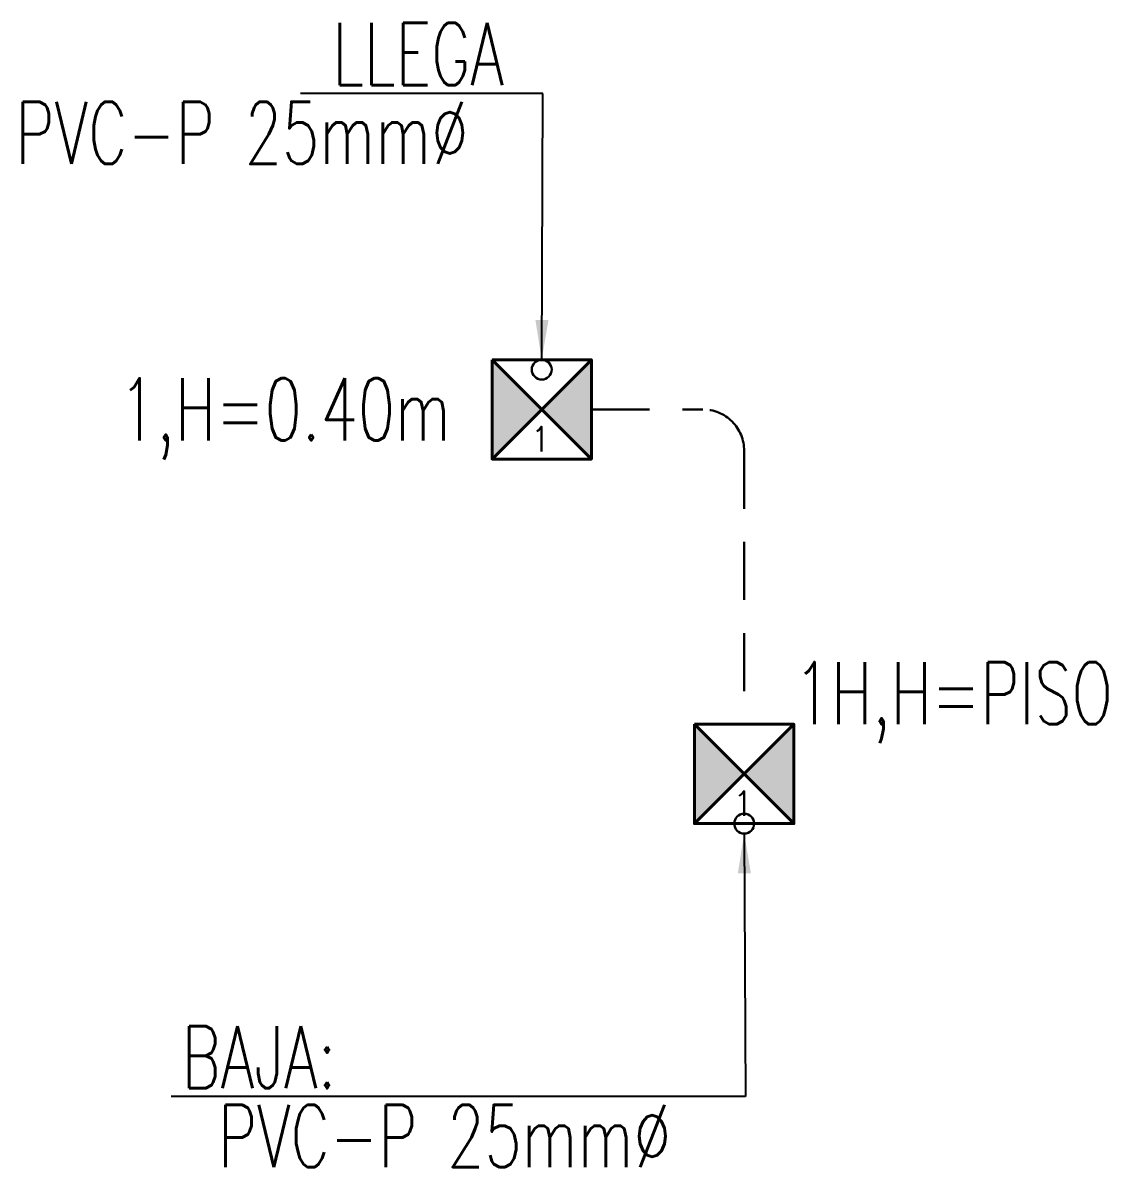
# Model space of a CAD drawing. Header units: millimetres. Extents: x 4 to 46, y -121 to 34.
# Drawn here: x 21.035 to 24.306, y -121.311 to -117.859 of the extents above; entities that cross this region are included whole.
import ezdxf
from ezdxf.enums import TextEntityAlignment as Align

# ---------------------------------------------------------------- set-up
doc = ezdxf.new("R2010")
doc.units = ezdxf.units.MM
doc.linetypes.add('DASHED', pattern=[0.75, 0.5, -0.25])
for name, color, linetype, lineweight in [('MQ.CAJA PASO TELECOMUNICACIONES', 94, 'Continuous', 40), ('MQ.CANALI DYA', 150, 'Continuous', 30), ('MQ.CIRCUITO TOMACORRIENTE TECHO', 7, 'Continuous', 30), ('MQ.FLECHAS', 135, 'Continuous', 15), ('MQ.TEXTO GENERAL', 255, 'Continuous', 40)]:
    doc.layers.add(name, color=color, linetype=linetype, lineweight=lineweight)
doc.styles.add('MQTEXTO', font='romans.shx')
doc.styles.get("Standard").update_dxf_attribs({"font": 'arial.ttf'})
doc.dimstyles.new('ISO-25', dxfattribs={"dimtxt": 2.5, "dimasz": 2.5, "dimexe": 1.25, "dimexo": 0.625, "dimtad": 1, "dimtxsty": 'Standard', "dimcen": 2.5, "dimadec": 0, "dimazin": 0, "dimtfac": 1, "dimtmove": 0, "dimatfit": 3, "dimfxl": 1, "dimarcsym": 0})

# ---------------------------------------------------------------- blocks, each defined once
blk = doc.blocks.new('C.C.(1) 150x150x75 1 EN 75')
at = {"layer": 'MQ.CAJA PASO TELECOMUNICACIONES'}
h = blk.add_hatch(color=256, dxfattribs=at)
h.dxf.hatch_style = 1
h.paths.add_polyline_path([(0, 0), (0.15, 0.15), (0, 0.3)])
h.paths.add_polyline_path([(0.15, 0.15), (0.3, 0), (0.3, 0.3)])
for p, q in [((0.3, 0.3), (0, 0)), ((0, 0.3), (0.3, 0))]:
    blk.add_line(p, q, dxfattribs=at)
blk.add_lwpolyline([(0, 0.3), (0.3, 0.3), (0.3, 0), (0, 0)], close=True, dxfattribs=at)
at = {"layer": 'DEFPOINTS', "style": 'MQTEXTO', "width": 0.9}
blk.add_text('1', height=0.075, dxfattribs=at).set_placement((0.1178, 0.0608), align=Align.MIDDLE_LEFT)

msp = doc.modelspace()

# ---------------------------------------------------------------- linework, layer by layer
at = {"layer": 'MQ.CANALI DYA', "linetype": 'DASHED', "ltscale": 0.35}
msp.add_lwpolyline([(22.75, -119.025), (23.0858, -119.025, -0.414214), (23.2108, -119.15), (23.2108, -119.975)], format="xyb", dxfattribs=at)
at = {"layer": 'MQ.CIRCUITO TOMACORRIENTE TECHO', "ltscale": 0.3}
for centre in [(22.6, -118.905), (23.2108, -120.275)]:
    msp.add_circle(centre, 0.03, dxfattribs=at)

# ---------------------------------------------------------------- block references
at = {"layer": 'MQ.CAJA PASO TELECOMUNICACIONES'}
for p in [(22.45, -119.175), (23.0608, -120.275)]:
    msp.add_blockref('C.C.(1) 150x150x75 1 EN 75', p, dxfattribs=at)

# ---------------------------------------------------------------- texts
at = {"layer": 'MQ.TEXTO GENERAL', "color": 7, "style": 'MQTEXTO', "width": 0.7}
for s, p in [('LLEGA', (21.9684, -117.9524)), ('BAJA:', (21.5134, -120.9797))]:
    msp.add_text(s, height=0.1875, dxfattribs=at).set_placement(p, align=Align.MIDDLE_LEFT)
for s, p in [('PVC-P 25mm%%C', (21.0121, -118.1904)), ('1,H=0.40m', (21.325, -119.025)), ('1H,H=PISO', (23.3608, -119.8813)), ('PVC-P 25mm%%C', (21.6229, -121.2177))]:
    msp.add_text(s, height=0.1875, rotation=360, dxfattribs=at).set_placement(p, align=Align.MIDDLE_LEFT)

# ---------------------------------------------------------------- leaders
at = {"layer": 'MQ.FLECHAS'}
for points in [[(22.6, -118.875), (22.6037, -118.0714), (21.8725, -118.0714)], [(23.2108, -120.305), (23.2144, -121.0987), (21.4824, -121.0987)]]:
    msp.add_leader(points, dimstyle='ISO-25', override={"dimasz": 0.12, "dimfxl": 0.15, "dimfxlon": 1, "dimtzin": 0}, dxfattribs=at)

doc.saveas('drawing.dxf')
